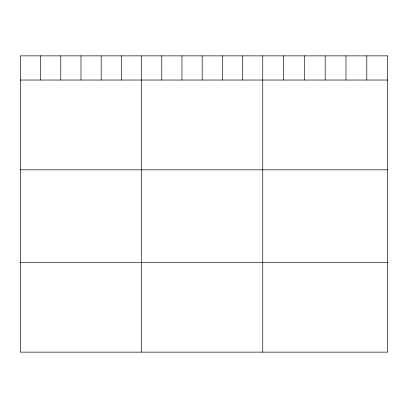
<?xml version="1.0" encoding="UTF-8"?>
<svg xmlns="http://www.w3.org/2000/svg" width="408" height="408" viewBox="0 0 408 408"><rect width="100%" height="100%" fill="white"/><g stroke="black" fill="none" stroke-linecap="round" stroke-linejoin="round"><path stroke-width="0.61" d="M20.4 80.034L387.6 80.034M20.4 169.83L387.6 169.83M20.4 262.349L387.6 262.349M366.792 55.855L366.792 80.034M345.984 55.855L345.984 80.034M325.176 55.855L325.176 80.034M304.368 55.855L304.368 80.034M283.56 55.855L283.56 80.034M262.752 55.855L262.752 352.145M242.556 55.855L242.556 80.034M222.36 55.855L222.36 80.034M202.164 55.855L202.164 80.034M181.968 55.855L181.968 80.034M161.772 55.855L161.772 80.034M141.576 55.855L141.576 352.145M121.38 55.855L121.38 80.034M101.184 55.855L101.184 80.034M80.988 55.855L80.988 80.034M60.792 55.855L60.792 80.034M40.596 55.855L40.596 80.034M387.6 55.855L20.4 55.855L20.4 352.145L387.6 352.145L387.6 55.855"/></g></svg>
